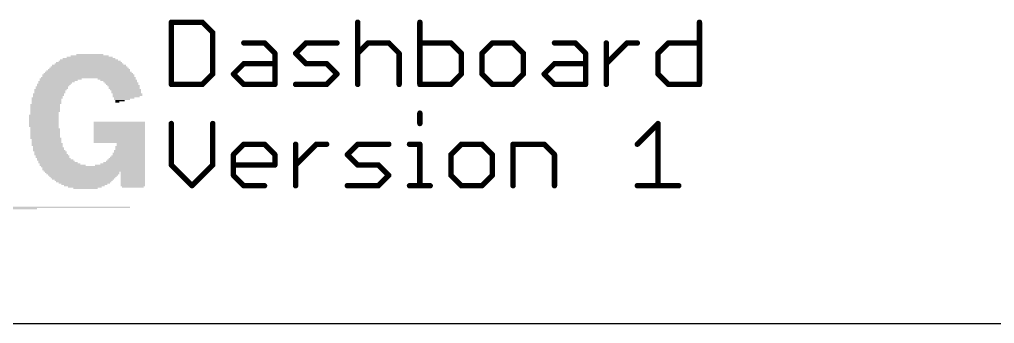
# Model space of a CAD drawing. Extents: x 43 to 243, y 16 to 92.
# Drawn here: x 69.25 to 87.6, y 16.51 to 22.23 of the extents above; entities that cross this region are included whole.
import ezdxf

# ---------------------------------------------------------------- set-up
doc = ezdxf.new("R2010")
doc.units = 0
doc.layers.add('121', color=253, linetype='CONTINUOUS')
doc.layers.add('20', color=7, linetype='CONTINUOUS')

# ---------------------------------------------------------------- blocks, each defined once
blk = doc.blocks.new('RECT')
blk.add_solid([(-0.5, -0.5), (0.5, -0.5), (-0.5, 0.5), (0.5, 0.5)])

msp = doc.modelspace()

# ---------------------------------------------------------------- linework, layer by layer
at = {"layer": '121', "const_width": 0.1016}
for points in [[(72.1106, 22.1752), (72.1106, 21.0058)], [(72.6953, 22.1752), (72.1106, 22.1752)], [(72.8902, 21.9803), (72.6953, 22.1752)], [(75.6188, 22.1752), (75.6188, 21.0058)], [(76.7882, 22.1752), (76.7882, 21.0058)], [(82.0505, 22.1752), (82.0505, 21.0058)], [(72.8902, 21.2007), (72.8902, 21.9803)], [(73.4749, 21.7854), (73.8647, 21.7854)], [(73.8647, 21.7854), (74.0596, 21.5905)], [(74.4494, 21.5905), (74.6443, 21.7854)], [(74.6443, 21.7854), (75.229, 21.7854)], [(75.6188, 21.5905), (75.8137, 21.7854)], [(75.8137, 21.7854), (76.2035, 21.7854)], [(76.2035, 21.7854), (76.3984, 21.5905)], [(77.3729, 21.7854), (76.7882, 21.7854)], [(77.5678, 21.5905), (77.3729, 21.7854)], [(78.1525, 21.7854), (77.9576, 21.5905)], [(78.5423, 21.7854), (78.1525, 21.7854)], [(78.7372, 21.5905), (78.5423, 21.7854)], [(79.3219, 21.7854), (79.7117, 21.7854)], [(79.7117, 21.7854), (79.9066, 21.5905)], [(80.2964, 21.0058), (80.2964, 21.7854)], [(80.2964, 21.3956), (80.6862, 21.7854)], [(80.6862, 21.7854), (80.8811, 21.7854)], [(81.2709, 21.5905), (81.4658, 21.7854)], [(81.4658, 21.7854), (82.0505, 21.7854)], [(74.0596, 21.5905), (74.0596, 21.0058)], [(74.6443, 21.3956), (74.4494, 21.5905)], [(76.3984, 21.5905), (76.3984, 21.0058)], [(77.5678, 21.2007), (77.5678, 21.5905)], [(77.9576, 21.5905), (77.9576, 21.2007)], [(78.7372, 21.2007), (78.7372, 21.5905)], [(79.9066, 21.5905), (79.9066, 21.0058)], [(81.2709, 21.2007), (81.2709, 21.5905)], [(73.28, 21.2007), (73.4749, 21.3956)], [(73.4749, 21.3956), (74.0596, 21.3956)], [(75.0341, 21.3956), (74.6443, 21.3956)], [(75.229, 21.2007), (75.0341, 21.3956)], [(79.127, 21.2007), (79.3219, 21.3956)], [(79.3219, 21.3956), (79.9066, 21.3956)], [(72.6953, 21.0058), (72.8902, 21.2007)], [(73.4749, 21.0058), (73.28, 21.2007)], [(75.0341, 21.0058), (75.229, 21.2007)], [(77.3729, 21.0058), (77.5678, 21.2007)], [(77.9576, 21.2007), (78.1525, 21.0058)], [(78.5423, 21.0058), (78.7372, 21.2007)], [(79.3219, 21.0058), (79.127, 21.2007)], [(81.4658, 21.0058), (81.2709, 21.2007)], [(72.1106, 21.0058), (72.6953, 21.0058)], [(74.0596, 21.0058), (73.4749, 21.0058)], [(74.4494, 21.0058), (75.0341, 21.0058)], [(76.7882, 21.0058), (77.3729, 21.0058)], [(78.1525, 21.0058), (78.5423, 21.0058)], [(79.9066, 21.0058), (79.3219, 21.0058)], [(82.0505, 21.0058), (81.4658, 21.0058)], [(76.7882, 20.4651), (76.7882, 20.2702)], [(72.1106, 20.2702), (72.1106, 19.4906)], [(72.8902, 19.4906), (72.8902, 20.2702)], [(80.8811, 19.8804), (81.2709, 20.2702)], [(81.2709, 20.2702), (81.2709, 19.1008)], [(73.28, 19.6855), (73.4749, 19.8804)], [(73.4749, 19.8804), (73.8647, 19.8804)], [(73.8647, 19.8804), (74.0596, 19.6855)], [(74.4494, 19.1008), (74.4494, 19.8804)], [(74.4494, 19.4906), (74.8392, 19.8804)], [(74.8392, 19.8804), (75.0341, 19.8804)], [(75.4239, 19.6855), (75.6188, 19.8804)], [(75.6188, 19.8804), (76.2035, 19.8804)], [(76.5933, 19.8804), (76.7882, 19.8804)], [(76.7882, 19.8804), (76.7882, 19.1008)], [(77.5678, 19.8804), (77.3729, 19.6855)], [(77.9576, 19.8804), (77.5678, 19.8804)], [(78.1525, 19.6855), (77.9576, 19.8804)], [(78.5423, 19.1008), (78.5423, 19.8804)], [(78.5423, 19.8804), (79.127, 19.8804)], [(79.127, 19.8804), (79.3219, 19.6855)], [(73.28, 19.2957), (73.28, 19.6855)], [(74.0596, 19.6855), (74.0596, 19.4906)], [(75.6188, 19.4906), (75.4239, 19.6855)], [(77.3729, 19.6855), (77.3729, 19.2957)], [(78.1525, 19.2957), (78.1525, 19.6855)], [(79.3219, 19.6855), (79.3219, 19.1008)], [(72.1106, 19.4906), (72.5004, 19.1008)], [(72.5004, 19.1008), (72.8902, 19.4906)], [(74.0596, 19.4906), (73.28, 19.4906)], [(76.0086, 19.4906), (75.6188, 19.4906)], [(76.2035, 19.2957), (76.0086, 19.4906)], [(73.4749, 19.1008), (73.28, 19.2957)], [(76.0086, 19.1008), (76.2035, 19.2957)], [(77.3729, 19.2957), (77.5678, 19.1008)], [(77.9576, 19.1008), (78.1525, 19.2957)], [(73.8647, 19.1008), (73.4749, 19.1008)], [(75.4239, 19.1008), (76.0086, 19.1008)], [(76.5933, 19.1008), (76.9831, 19.1008)], [(77.5678, 19.1008), (77.9576, 19.1008)], [(80.8811, 19.1008), (81.6607, 19.1008)]]:
    msp.add_lwpolyline(points, dxfattribs=at)
at = {"layer": '121', "const_width": 0.0508}
for points in [[(72.136, 22.1752, 1), (72.0852, 22.1752)], [(72.1106, 22.2006, 1), (72.1106, 22.1498)], [(72.7133, 22.1932, 1), (72.6773, 22.1572)], [(72.6953, 22.1498, 1), (72.6953, 22.2006)], [(75.6442, 22.1752, 1), (75.5934, 22.1752)], [(76.8136, 22.1752, 1), (76.7628, 22.1752)], [(82.0759, 22.1752, 1), (82.0251, 22.1752)], [(72.9156, 21.9803, 1), (72.8648, 21.9803)], [(72.8722, 21.9623, 1), (72.9082, 21.9983)], [(73.4749, 21.8108, 1), (73.4749, 21.76)], [(73.8827, 21.8034, 1), (73.8467, 21.7674)], [(73.8647, 21.76, 1), (73.8647, 21.8108)], [(74.6443, 21.8108, 1), (74.6443, 21.76)], [(74.6623, 21.7674, 1), (74.6263, 21.8034)], [(75.229, 21.76, 1), (75.229, 21.8108)], [(75.8137, 21.8108, 1), (75.8137, 21.76)], [(75.8316, 21.7674, 1), (75.7957, 21.8034)], [(76.2214, 21.8034, 1), (76.1855, 21.7674)], [(76.2035, 21.76, 1), (76.2035, 21.8108)], [(76.7882, 21.8108, 1), (76.7882, 21.76)], [(77.3908, 21.8034, 1), (77.3549, 21.7674)], [(77.3729, 21.76, 1), (77.3729, 21.8108)], [(78.1525, 21.8108, 1), (78.1525, 21.76)], [(78.1704, 21.7674, 1), (78.1345, 21.8034)], [(78.5602, 21.8034, 1), (78.5243, 21.7674)], [(78.5423, 21.76, 1), (78.5423, 21.8108)], [(79.3219, 21.8108, 1), (79.3219, 21.76)], [(79.7296, 21.8034, 1), (79.6937, 21.7674)], [(79.7117, 21.76, 1), (79.7117, 21.8108)], [(80.3218, 21.7854, 1), (80.271, 21.7854)], [(80.6862, 21.8108, 1), (80.6862, 21.76)], [(80.7041, 21.7674, 1), (80.6682, 21.8034)], [(80.8811, 21.76, 1), (80.8811, 21.8108)], [(81.4658, 21.8108, 1), (81.4658, 21.76)], [(81.4837, 21.7674, 1), (81.4478, 21.8034)], [(82.0505, 21.76, 1), (82.0505, 21.8108)], [(74.085, 21.5905, 1), (74.0342, 21.5905)], [(74.0416, 21.5725, 1), (74.0776, 21.6085)], [(74.4674, 21.6085, 1), (74.4314, 21.5725)], [(74.4314, 21.6085, 1), (74.4674, 21.5725)], [(75.6008, 21.6085, 1), (75.6368, 21.5725)], [(76.4238, 21.5905, 1), (76.373, 21.5905)], [(76.3804, 21.5725, 1), (76.4163, 21.6085)], [(77.5932, 21.5905, 1), (77.5424, 21.5905)], [(77.5498, 21.5725, 1), (77.5857, 21.6085)], [(77.9396, 21.6085, 1), (77.9755, 21.5725)], [(77.983, 21.5905, 1), (77.9322, 21.5905)], [(78.7626, 21.5905, 1), (78.7118, 21.5905)], [(78.7192, 21.5725, 1), (78.7551, 21.6085)], [(79.932, 21.5905, 1), (79.8812, 21.5905)], [(79.8886, 21.5725, 1), (79.9245, 21.6085)], [(81.2529, 21.6085, 1), (81.2888, 21.5725)], [(81.2963, 21.5905, 1), (81.2455, 21.5905)], [(73.4749, 21.421, 1), (73.4749, 21.3702)], [(73.4929, 21.3776, 1), (73.4569, 21.4136)], [(74.0596, 21.3702, 1), (74.0596, 21.421)], [(74.6443, 21.421, 1), (74.6443, 21.3702)], [(74.6263, 21.3776, 1), (74.6623, 21.4136)], [(75.0521, 21.4136, 1), (75.0161, 21.3776)], [(75.0341, 21.3702, 1), (75.0341, 21.421)], [(79.3219, 21.421, 1), (79.3219, 21.3702)], [(79.3398, 21.3776, 1), (79.3039, 21.4136)], [(79.9066, 21.3702, 1), (79.9066, 21.421)], [(80.2784, 21.4136, 1), (80.3143, 21.3776)], [(72.8648, 21.2007, 1), (72.9156, 21.2007)], [(72.9082, 21.1827, 1), (72.8722, 21.2187)], [(73.298, 21.2187, 1), (73.262, 21.1827)], [(73.262, 21.2187, 1), (73.298, 21.1827)], [(75.247, 21.1827, 1), (75.211, 21.2187)], [(75.211, 21.1827, 1), (75.247, 21.2187)], [(77.5424, 21.2007, 1), (77.5932, 21.2007)], [(77.5857, 21.1827, 1), (77.5498, 21.2187)], [(77.9755, 21.2187, 1), (77.9396, 21.1827)], [(77.9322, 21.2007, 1), (77.983, 21.2007)], [(78.7118, 21.2007, 1), (78.7626, 21.2007)], [(78.7551, 21.1827, 1), (78.7192, 21.2187)], [(79.1449, 21.2187, 1), (79.109, 21.1827)], [(79.109, 21.2187, 1), (79.1449, 21.1827)], [(81.2888, 21.2187, 1), (81.2529, 21.1827)], [(81.2455, 21.2007, 1), (81.2963, 21.2007)], [(72.1106, 21.0312, 1), (72.1106, 20.9804)], [(72.0852, 21.0058, 1), (72.136, 21.0058)], [(72.6773, 21.0238, 1), (72.7133, 20.9878)], [(72.6953, 20.9804, 1), (72.6953, 21.0312)], [(73.4749, 21.0312, 1), (73.4749, 20.9804)], [(73.4569, 20.9878, 1), (73.4929, 21.0238)], [(74.0342, 21.0058, 1), (74.085, 21.0058)], [(74.0596, 20.9804, 1), (74.0596, 21.0312)], [(74.4494, 21.0312, 1), (74.4494, 20.9804)], [(75.0161, 21.0238, 1), (75.0521, 20.9878)], [(75.0341, 20.9804, 1), (75.0341, 21.0312)], [(75.5934, 21.0058, 1), (75.6442, 21.0058)], [(76.373, 21.0058, 1), (76.4238, 21.0058)], [(76.7882, 21.0312, 1), (76.7882, 20.9804)], [(76.7628, 21.0058, 1), (76.8136, 21.0058)], [(77.3549, 21.0238, 1), (77.3908, 20.9878)], [(77.3729, 20.9804, 1), (77.3729, 21.0312)], [(78.1525, 21.0312, 1), (78.1525, 20.9804)], [(78.1345, 20.9878, 1), (78.1704, 21.0238)], [(78.5243, 21.0238, 1), (78.5602, 20.9878)], [(78.5423, 20.9804, 1), (78.5423, 21.0312)], [(79.3219, 21.0312, 1), (79.3219, 20.9804)], [(79.3039, 20.9878, 1), (79.3398, 21.0238)], [(79.8812, 21.0058, 1), (79.932, 21.0058)], [(79.9066, 20.9804, 1), (79.9066, 21.0312)], [(80.271, 21.0058, 1), (80.3218, 21.0058)], [(81.4658, 21.0312, 1), (81.4658, 20.9804)], [(81.4478, 20.9878, 1), (81.4837, 21.0238)], [(82.0251, 21.0058, 1), (82.0759, 21.0058)], [(82.0505, 20.9804, 1), (82.0505, 21.0312)], [(76.8136, 20.4651, 1), (76.7628, 20.4651)], [(72.136, 20.2702, 1), (72.0852, 20.2702)], [(72.9156, 20.2702, 1), (72.8648, 20.2702)], [(76.7628, 20.2702, 1), (76.8136, 20.2702)], [(81.2963, 20.2702, 1), (81.2455, 20.2702)], [(81.2888, 20.2522, 1), (81.2529, 20.2882)], [(73.4749, 19.9058, 1), (73.4749, 19.855)], [(73.4929, 19.8624, 1), (73.4569, 19.8984)], [(73.8827, 19.8984, 1), (73.8467, 19.8624)], [(73.8647, 19.855, 1), (73.8647, 19.9058)], [(74.4748, 19.8804, 1), (74.424, 19.8804)], [(74.8392, 19.9058, 1), (74.8392, 19.855)], [(74.8572, 19.8624, 1), (74.8212, 19.8984)], [(75.0341, 19.855, 1), (75.0341, 19.9058)], [(75.6188, 19.9058, 1), (75.6188, 19.855)], [(75.6367, 19.8624, 1), (75.6008, 19.8984)], [(76.2035, 19.855, 1), (76.2035, 19.9058)], [(76.5933, 19.9058, 1), (76.5933, 19.855)], [(76.8136, 19.8804, 1), (76.7628, 19.8804)], [(76.7882, 19.855, 1), (76.7882, 19.9058)], [(77.5678, 19.9058, 1), (77.5678, 19.855)], [(77.5857, 19.8624, 1), (77.5498, 19.8984)], [(77.9755, 19.8984, 1), (77.9396, 19.8624)], [(77.9576, 19.855, 1), (77.9576, 19.9058)], [(78.5677, 19.8804, 1), (78.5169, 19.8804)], [(78.5423, 19.9058, 1), (78.5423, 19.855)], [(79.1449, 19.8984, 1), (79.109, 19.8624)], [(79.127, 19.855, 1), (79.127, 19.9058)], [(80.8631, 19.8984, 1), (80.899, 19.8624)], [(73.262, 19.7035, 1), (73.298, 19.6675)], [(73.3054, 19.6855, 1), (73.2546, 19.6855)], [(74.085, 19.6855, 1), (74.0342, 19.6855)], [(74.0416, 19.6675, 1), (74.0776, 19.7035)], [(75.4419, 19.7035, 1), (75.4059, 19.6675)], [(75.4059, 19.7035, 1), (75.4419, 19.6675)], [(77.3549, 19.7035, 1), (77.3908, 19.6675)], [(77.3983, 19.6855, 1), (77.3475, 19.6855)], [(78.1779, 19.6855, 1), (78.1271, 19.6855)], [(78.1345, 19.6675, 1), (78.1704, 19.7035)], [(79.3473, 19.6855, 1), (79.2965, 19.6855)], [(79.3039, 19.6675, 1), (79.3398, 19.7035)], [(72.1286, 19.5086, 1), (72.0926, 19.4726)], [(72.0852, 19.4906, 1), (72.136, 19.4906)], [(72.8648, 19.4906, 1), (72.9156, 19.4906)], [(72.9082, 19.4726, 1), (72.8722, 19.5086)], [(73.28, 19.516, 1), (73.28, 19.4652)], [(74.0342, 19.4906, 1), (74.085, 19.4906)], [(74.0596, 19.4652, 1), (74.0596, 19.516)], [(74.4314, 19.5086, 1), (74.4674, 19.4726)], [(75.6188, 19.516, 1), (75.6188, 19.4652)], [(75.6008, 19.4726, 1), (75.6367, 19.5086)], [(76.0265, 19.5086, 1), (75.9906, 19.4726)], [(76.0086, 19.4652, 1), (76.0086, 19.516)], [(73.298, 19.3137, 1), (73.262, 19.2777)], [(73.2546, 19.2957, 1), (73.3054, 19.2957)], [(76.2214, 19.2777, 1), (76.1855, 19.3137)], [(76.1855, 19.2777, 1), (76.2214, 19.3137)], [(77.3908, 19.3137, 1), (77.3549, 19.2777)], [(77.3475, 19.2957, 1), (77.3983, 19.2957)], [(78.1271, 19.2957, 1), (78.1779, 19.2957)], [(78.1704, 19.2777, 1), (78.1345, 19.3137)], [(72.4824, 19.1188, 1), (72.5184, 19.0828)], [(72.4824, 19.0828, 1), (72.5184, 19.1188)], [(73.4749, 19.1262, 1), (73.4749, 19.0754)], [(73.4569, 19.0828, 1), (73.4929, 19.1188)], [(73.8647, 19.0754, 1), (73.8647, 19.1262)], [(74.424, 19.1008, 1), (74.4748, 19.1008)], [(75.4239, 19.1262, 1), (75.4239, 19.0754)], [(75.9906, 19.1188, 1), (76.0265, 19.0828)], [(76.0086, 19.0754, 1), (76.0086, 19.1262)], [(76.5933, 19.1262, 1), (76.5933, 19.0754)], [(76.7628, 19.1008, 1), (76.8136, 19.1008)], [(76.9831, 19.0754, 1), (76.9831, 19.1262)], [(77.5678, 19.1262, 1), (77.5678, 19.0754)], [(77.5498, 19.0828, 1), (77.5857, 19.1188)], [(77.9396, 19.1188, 1), (77.9755, 19.0828)], [(77.9576, 19.0754, 1), (77.9576, 19.1262)], [(78.5169, 19.1008, 1), (78.5677, 19.1008)], [(79.2965, 19.1008, 1), (79.3473, 19.1008)], [(80.8811, 19.1262, 1), (80.8811, 19.0754)], [(81.2455, 19.1008, 1), (81.2963, 19.1008)], [(81.6607, 19.0754, 1), (81.6607, 19.1262)]]:
    msp.add_lwpolyline(points, format="xyb", dxfattribs=at)
at = {"layer": '20'}
msp.add_line((43.18, 16.51), (243.18, 16.51), dxfattribs=at)

# ---------------------------------------------------------------- block references
at = {"layer": '121', "yscale": 0.0254}
for p, xscale in [((70.5612, 21.463), 1.0922), ((70.5612, 21.4884), 0.9906), ((70.5739, 21.5138), 0.8636), ((70.5739, 21.5392), 0.7112), ((70.5739, 21.5646), 0.508), ((70.5612, 21.2852), 1.5494), ((70.5612, 21.3106), 1.4986), ((70.5612, 21.336), 1.4478), ((70.5612, 21.3614), 1.397), ((70.5612, 21.3868), 1.2954), ((70.5612, 21.4122), 1.2446), ((70.5739, 21.4376), 1.1684), ((70.0278, 21.1074), 0.7874), ((70.5485, 21.1328), 1.778), ((70.5485, 21.1836), 1.7272), ((70.5485, 21.1582), 1.7272), ((70.5485, 21.209), 1.6764), ((70.5485, 21.2344), 1.6256), ((70.5485, 21.2598), 1.5748), ((71.0819, 21.1074), 0.7112), ((69.8627, 20.955), 0.6096), ((69.8627, 20.9296), 0.6096), ((69.9008, 21.0058), 0.635), ((69.8881, 20.9804), 0.6096), ((69.9516, 21.0566), 0.6858), ((69.9262, 21.0312), 0.635), ((69.9897, 21.082), 0.7112), ((71.12, 21.082), 0.6858), ((71.1454, 21.0566), 0.635), ((71.1708, 21.0312), 0.635), ((71.1835, 21.0058), 0.6096), ((71.2089, 20.9804), 0.6096), ((71.2216, 20.955), 0.5842), ((71.2216, 20.9296), 0.5842), ((69.7738, 20.7518), 0.5842), ((69.7611, 20.7264), 0.5588), ((69.7992, 20.828), 0.5842), ((69.7992, 20.8026), 0.5842), ((69.7865, 20.7772), 0.5588), ((69.8373, 20.9042), 0.6096), ((69.8246, 20.8788), 0.5842), ((69.8246, 20.8534), 0.5842), ((71.247, 20.9042), 0.5842), ((71.2597, 20.8788), 0.5588), ((71.2597, 20.8534), 0.5588), ((71.2851, 20.828), 0.5588), ((71.2851, 20.8026), 0.5588), ((71.2597, 20.7772), 0.508), ((71.2216, 20.7518), 0.381), ((71.1835, 20.7264), 0.3048), ((69.7357, 20.6248), 0.5588), ((69.7357, 20.5994), 0.5588), ((69.7357, 20.574), 0.5588), ((69.7357, 20.5486), 0.5588), ((69.7611, 20.701), 0.5588), ((69.7611, 20.6756), 0.5588), ((69.7611, 20.6502), 0.5588), ((71.1454, 20.701), 0.1778), ((71.0946, 20.6756), 0.0762), ((69.7103, 20.4216), 0.5588), ((69.7103, 20.3962), 0.5588), ((69.7103, 20.3708), 0.5588), ((69.7357, 20.5232), 0.5588), ((69.7357, 20.4978), 0.5588), ((69.723, 20.4724), 0.5334), ((69.723, 20.447), 0.5334), ((69.7103, 20.3454), 0.5588), ((69.7103, 20.32), 0.5588), ((69.7103, 20.2946), 0.5588), ((69.7103, 20.2692), 0.5588), ((69.7103, 20.2438), 0.5588), ((69.7103, 20.2184), 0.5588), ((69.723, 20.193), 0.5334), ((71.1327, 20.2946), 0.9652), ((71.1327, 20.2692), 0.9652), ((71.1327, 20.2438), 0.9652), ((71.1327, 20.2184), 0.9652), ((71.1327, 20.193), 0.9652), ((69.7357, 20.1676), 0.5588), ((69.7357, 20.1422), 0.5588), ((69.7357, 20.1168), 0.5588), ((69.7357, 20.0914), 0.5588), ((69.7357, 20.066), 0.5588), ((69.7357, 20.0406), 0.5588), ((69.7357, 20.0152), 0.5588), ((69.7484, 19.9898), 0.5842), ((71.1327, 20.1676), 0.9652), ((71.1327, 20.1422), 0.9652), ((71.1327, 20.1168), 0.9652), ((71.1327, 20.0914), 0.9652), ((71.1327, 20.066), 0.9652), ((71.1327, 20.0406), 0.9652), ((71.1327, 20.0152), 0.9652), ((71.1327, 19.9898), 0.9652), ((69.7611, 19.9644), 0.5588), ((69.7611, 19.939), 0.5588), ((69.7611, 19.9136), 0.5588), ((69.7738, 19.8882), 0.5842), ((69.7738, 19.8628), 0.5842), ((69.7865, 19.8374), 0.5588), ((69.7992, 19.812), 0.5842), ((71.1327, 19.9644), 0.9652), ((71.1327, 19.939), 0.9652), ((71.1327, 19.9136), 0.9652), ((71.3359, 19.8374), 0.5588), ((71.3359, 19.812), 0.5588), ((71.3486, 19.8882), 0.5334), ((71.3486, 19.8628), 0.5334), ((69.7992, 19.7866), 0.5842), ((69.8119, 19.7612), 0.6096), ((69.8373, 19.7358), 0.6096), ((69.8373, 19.7104), 0.6096), ((69.85, 19.685), 0.635), ((69.8754, 19.6596), 0.635), ((69.8754, 19.6342), 0.635), ((71.2851, 19.6342), 0.6604), ((71.2978, 19.6596), 0.635), ((71.3105, 19.7104), 0.6096), ((71.3105, 19.685), 0.6096), ((71.3232, 19.7612), 0.5842), ((71.3232, 19.7358), 0.5842), ((71.3359, 19.7866), 0.5588), ((69.9008, 19.6088), 0.635), ((69.9262, 19.5834), 0.6858), ((69.9516, 19.558), 0.6858), ((69.977, 19.5326), 0.7366), ((70.0151, 19.5072), 0.762), ((70.0659, 19.4818), 0.8636), ((70.6374, 19.4564), 1.9558), ((71.1454, 19.4818), 0.9398), ((71.1962, 19.5072), 0.8382), ((71.2216, 19.5326), 0.7874), ((71.247, 19.558), 0.7366), ((71.2597, 19.5834), 0.7112), ((71.2724, 19.6088), 0.6858), ((70.6501, 19.431), 1.9304), ((70.6501, 19.4056), 1.9304), ((70.6628, 19.3802), 1.905), ((70.4342, 19.3548), 1.397), ((70.4469, 19.3294), 1.3716), ((70.4469, 19.304), 1.3208), ((70.4469, 19.2786), 1.27), ((71.3867, 19.3548), 0.4572), ((71.3867, 19.3294), 0.4572), ((71.3867, 19.304), 0.4572), ((71.3867, 19.2786), 0.4572), ((70.4469, 19.2532), 1.2192), ((70.4469, 19.2278), 1.1684), ((70.4596, 19.2024), 1.0922), ((70.4596, 19.177), 1.0414), ((70.4723, 19.1516), 0.9652), ((70.4723, 19.1262), 0.8636), ((70.4723, 19.1008), 0.762), ((70.485, 19.0754), 0.635), ((71.3867, 19.2532), 0.4572), ((71.3867, 19.2278), 0.4572), ((71.3867, 19.2024), 0.4572), ((71.3867, 19.177), 0.4572), ((71.3867, 19.1516), 0.4572), ((71.3867, 19.1262), 0.4572), ((71.3867, 19.1008), 0.4572), ((71.3867, 19.0754), 0.4064), ((70.4977, 19.05), 0.4572), ((60.7695, 18.669), 17.6276), ((61.6585, 18.6944), 19.3548)]:
    msp.add_blockref('RECT', p, dxfattribs=dict(at, xscale=xscale))

doc.saveas('drawing.dxf')
